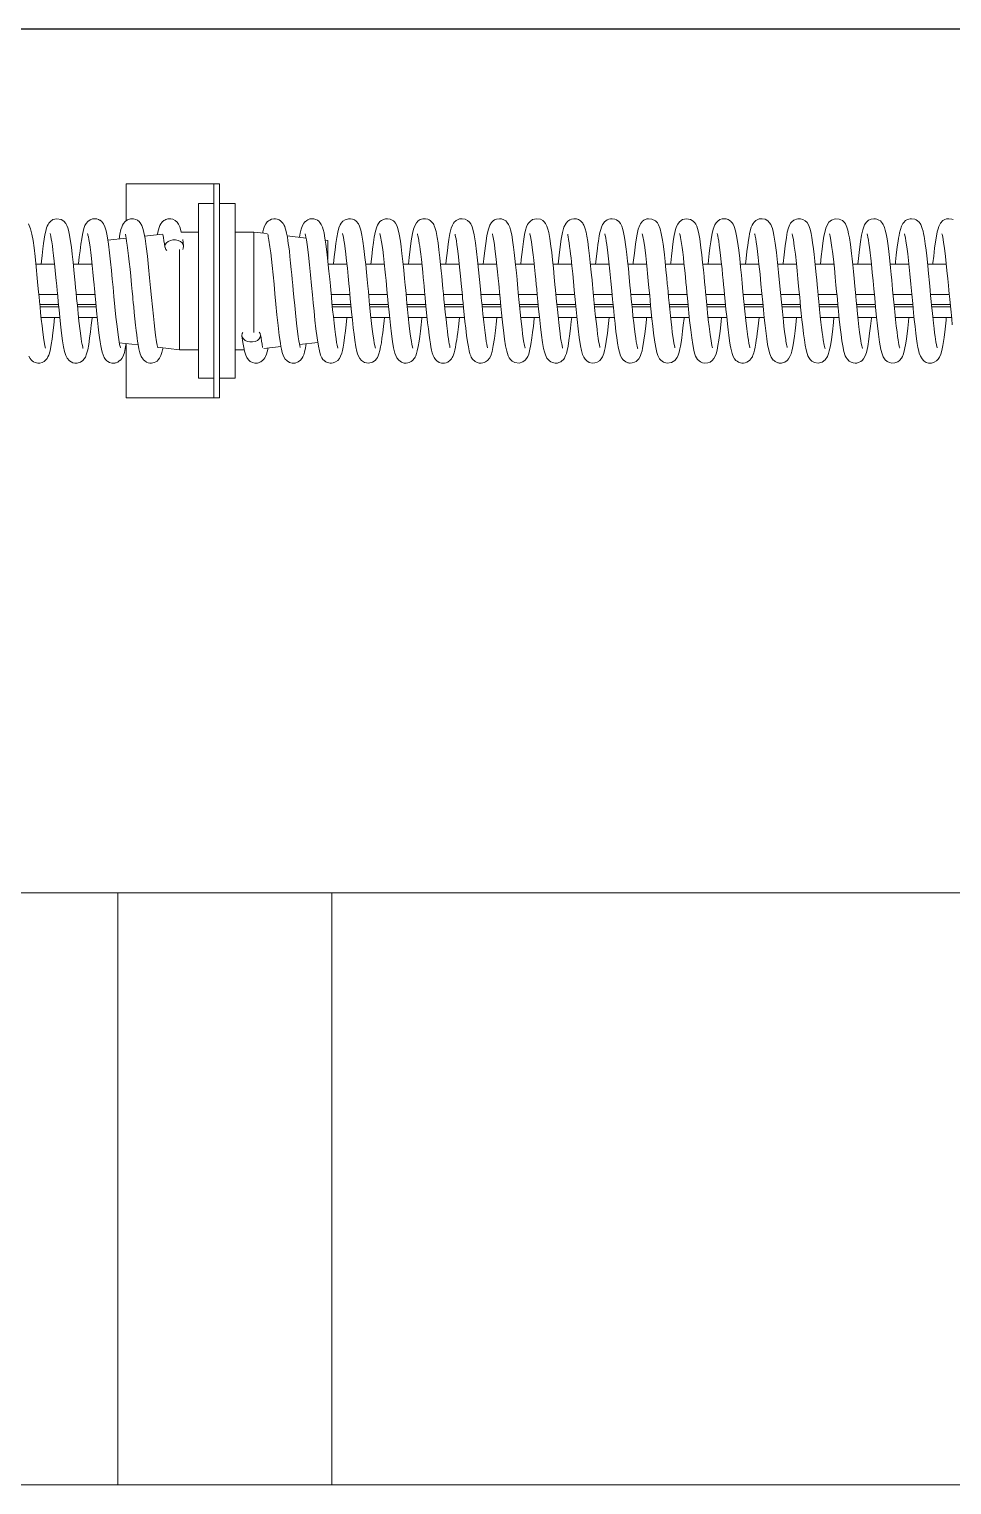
# Model space of a CAD drawing. Extents: x 20 to 307, y 49 to 248.
# Drawn here: x 141.11 to 158.36, y 193.01 to 220.21 of the extents above; entities that cross this region are included whole.
import ezdxf

# ---------------------------------------------------------------- set-up
doc = ezdxf.new("R2010")
doc.units = 0
doc.header["$LTSCALE"] = 0.5
doc.header["$MEASUREMENT"] = 0
doc.layers.get('0').update_dxf_attribs({"linetype": 'CONTINUOUS'})
doc.layers.add('DIM', color=1, linetype='CONTINUOUS')
doc.layers.add('PEN1', color=4, linetype='CONTINUOUS')

msp = doc.modelspace()

# ---------------------------------------------------------------- linework, layer by layer
msp.add_line((250.038586, 220.210446), (107.76409, 220.210446))
at = {"layer": 'DIM', "linetype": 'Continuous', "lineweight": 15}
for p, q in [((48.05459, 204.069224), (142.77359, 204.069224)), ((146.77359, 204.069224), (142.77359, 204.069224)), ((142.77359, 204.069224), (142.77359, 193.006724)), ((146.77359, 193.006724), (146.77359, 204.069224)), ((146.77359, 204.069224), (241.83109, 204.069224)), ((48.27359, 193.006724), (241.27359, 193.006724))]:
    msp.add_line(p, q, dxfattribs=at)
at = {"layer": 'PEN1', "linetype": 'Continuous', "lineweight": 15}
for p, q in [((144.46659, 217.318224), (142.92459, 217.318224)), ((142.92459, 217.318224), (142.92459, 216.625116)), ((144.56659, 217.318224), (144.46659, 217.318224)), ((144.56659, 213.318224), (144.56659, 217.318224)), ((144.56659, 217.318224), (144.67459, 217.318224)), ((144.67459, 213.318224), (144.67459, 217.318224)), ((144.56659, 216.951467), (144.27659, 216.951467)), ((144.27659, 216.951467), (144.27659, 213.684981)), ((144.96459, 216.951467), (144.67459, 216.951467)), ((144.96459, 213.684981), (144.96459, 216.951467)), ((142.926286, 216.302893), (142.585296, 216.264042)), ((143.605458, 216.380275), (143.27322, 216.342421)), ((144.27659, 216.416863), (143.958028, 216.416863)), ((144.000976, 216.15943), (143.983977, 216.278141)), ((145.31459, 216.416863), (144.96459, 216.416863)), ((145.56169, 216.38871), (145.31459, 216.416863)), ((145.31459, 214.541369), (145.31459, 216.416863)), ((146.288749, 216.305872), (145.935414, 216.346129)), ((143.92659, 216.095079), (143.92659, 214.219585)), ((146.69459, 216.259632), (146.649028, 216.264823)), ((146.69459, 215.903593), (146.69459, 216.259632)), ((141.590137, 215.815724), (141.240373, 215.815724)), ((142.290141, 215.815724), (141.940473, 215.815724)), ((147.053086, 215.815724), (146.703418, 215.815724)), ((147.753139, 215.815724), (147.403539, 215.815724)), ((148.453135, 215.815724), (148.103428, 215.815724)), ((149.153101, 215.815724), (148.803531, 215.815724)), ((149.853137, 215.815724), (149.503386, 215.815724)), ((150.553102, 215.815724), (150.20352, 215.815724)), ((151.253119, 215.815724), (150.903418, 215.815724)), ((151.953055, 215.815724), (151.603487, 215.815724)), ((152.653094, 215.815724), (152.303451, 215.815724)), ((153.35315, 215.815724), (153.003423, 215.815724)), ((154.053117, 215.815724), (153.703478, 215.815724)), ((154.753187, 215.815724), (154.403429, 215.815724)), ((155.453169, 215.815724), (155.103439, 215.815724)), ((156.153131, 215.815724), (155.803457, 215.815724)), ((156.853188, 215.815724), (156.50353, 215.815724)), ((157.553157, 215.815724), (157.203458, 215.815724)), ((158.253159, 215.815724), (157.903484, 215.815724)), ((141.64556, 215.249876), (141.29557, 215.249876)), ((142.34556, 215.249876), (141.995572, 215.249876)), ((147.108597, 215.249876), (146.758599, 215.249876)), ((147.808586, 215.249876), (147.458597, 215.249876)), ((148.508586, 215.249876), (148.158603, 215.249876)), ((149.208595, 215.249876), (148.858603, 215.249876)), ((149.90859, 215.249876), (149.55859, 215.249876)), ((150.608596, 215.249876), (150.258605, 215.249876)), ((151.308588, 215.249876), (150.958602, 215.249876)), ((152.00859, 215.249876), (151.658605, 215.249876)), ((152.708591, 215.249876), (152.3586, 215.249876)), ((153.40859, 215.249876), (153.058597, 215.249876)), ((154.108595, 215.249876), (153.758597, 215.249876)), ((154.808604, 215.249876), (154.458618, 215.249876)), ((155.508589, 215.249876), (155.15862, 215.249876)), ((156.208591, 215.249876), (155.858599, 215.249876)), ((156.908576, 215.249876), (156.558597, 215.249876)), ((157.608603, 215.249876), (157.258604, 215.249876)), ((158.308597, 215.249876), (157.958597, 215.249876)), ((141.663285, 215.06523), (141.313348, 215.06523)), ((141.317861, 215.01882), (141.667781, 215.01882)), ((142.36329, 215.06523), (142.013349, 215.06523)), ((142.017906, 215.01882), (142.367799, 215.01882)), ((147.126216, 215.06523), (146.776322, 215.06523)), ((146.780899, 215.01882), (147.130776, 215.01882)), ((147.826243, 215.06523), (147.476325, 215.06523)), ((147.480866, 215.01882), (147.830846, 215.01882)), ((148.526244, 215.06523), (148.1763, 215.06523)), ((148.180884, 215.01882), (148.530769, 215.01882)), ((149.226228, 215.06523), (148.876298, 215.06523)), ((148.880887, 215.01882), (149.230758, 215.01882)), ((149.926243, 215.06523), (149.576316, 215.06523)), ((149.580885, 215.01882), (149.930756, 215.01882)), ((150.626258, 215.06523), (150.276301, 215.06523)), ((150.280883, 215.01882), (150.630786, 215.01882)), ((151.326297, 215.06523), (150.97629, 215.06523)), ((150.980881, 215.01882), (151.330809, 215.01882)), ((152.026258, 215.06523), (151.676347, 215.06523)), ((151.680867, 215.01882), (152.030749, 215.01882)), ((152.726224, 215.06523), (152.376284, 215.06523)), ((152.38088, 215.01882), (152.730762, 215.01882)), ((153.426225, 215.06523), (153.076313, 215.06523)), ((153.080885, 215.01882), (153.430776, 215.01882)), ((154.126265, 215.06523), (153.776294, 215.06523)), ((153.780899, 215.01882), (154.130793, 215.01882)), ((154.826253, 215.06523), (154.47637, 215.06523)), ((154.480948, 215.01882), (154.830792, 215.01882)), ((155.526232, 215.06523), (155.176351, 215.06523)), ((155.180941, 215.01882), (155.530741, 215.01882)), ((156.226208, 215.06523), (155.876342, 215.06523)), ((155.880906, 215.01882), (156.230776, 215.01882)), ((156.926281, 215.06523), (156.576313, 215.06523)), ((156.580866, 215.01882), (156.930759, 215.01882)), ((157.626231, 215.06523), (157.276295, 215.06523)), ((157.280889, 215.01882), (157.630814, 215.01882)), ((158.326237, 215.06523), (157.976295, 215.06523)), ((157.980871, 215.01882), (158.330754, 215.01882)), ((141.338041, 214.820724), (141.687641, 214.820724)), ((142.038093, 214.820724), (142.387761, 214.820724)), ((146.801039, 214.820724), (147.150706, 214.820724)), ((147.501043, 214.820724), (147.850806, 214.820724)), ((148.201053, 214.820724), (148.550716, 214.820724)), ((148.901037, 214.820724), (149.250724, 214.820724)), ((149.601124, 214.820724), (149.950677, 214.820724)), ((150.300997, 214.820724), (150.650702, 214.820724)), ((151.001056, 214.820724), (151.350709, 214.820724)), ((151.701006, 214.820724), (152.050747, 214.820724)), ((152.401052, 214.820724), (152.750672, 214.820724)), ((153.101049, 214.820724), (153.450714, 214.820724)), ((153.801055, 214.820724), (154.150689, 214.820724)), ((154.501102, 214.820724), (154.850639, 214.820724)), ((155.201161, 214.820724), (155.550695, 214.820724)), ((155.901041, 214.820724), (156.250684, 214.820724)), ((156.601052, 214.820724), (156.950673, 214.820724)), ((157.301043, 214.820724), (157.650687, 214.820724)), ((158.001026, 214.820724), (158.350668, 214.820724)), ((142.799219, 214.348032), (143.152499, 214.307781)), ((142.92459, 214.333748), (142.92459, 213.318224)), ((143.515962, 214.26637), (143.92659, 214.219585)), ((143.92659, 214.219585), (144.27659, 214.219585)), ((144.96459, 214.219585), (145.133152, 214.219585)), ((144.96459, 214.19046), (144.96459, 213.684981)), ((145.497571, 214.240433), (145.820935, 214.277275)), ((146.168194, 214.31684), (146.508527, 214.355617)), ((144.27659, 213.684981), (144.56659, 213.684981)), ((144.67459, 213.684981), (144.96459, 213.684981)), ((144.67459, 213.318224), (142.92459, 213.318224))]:
    msp.add_line(p, q, dxfattribs=at)
at = {"layer": 'PEN1', "linetype": 'Continuous', "lineweight": 15, "flags": 128}
for points in [[(141.421385, 214.247701), (141.420895, 214.250255), (141.416133, 214.267255), (141.408331, 214.30034), (141.389976, 214.402131), (141.369469, 214.546758), (141.355299, 214.663595), (141.341233, 214.790214), (141.328518, 214.911723), (141.317474, 215.022705), (141.307952, 215.120848), (141.299823, 215.205325), (141.290775, 215.3001), (141.279751, 215.416617), (141.266648, 215.553964), (141.245159, 215.770634), (141.224982, 215.960734), (141.205781, 216.122123), (141.18672, 216.26078), (141.165979, 216.381492), (141.142516, 216.480633), (141.105555, 216.568982)], [(142.121231, 214.248125), (142.12088, 214.250435), (142.11499, 214.271974), (142.105526, 214.314256), (142.095508, 214.368584), (142.085548, 214.431141), (142.06584, 214.57538), (142.045064, 214.754911), (142.030236, 214.89491), (142.01544, 215.043596), (142.002582, 215.176582), (141.991963, 215.287607), (141.983661, 215.375158), (141.974892, 215.468017), (141.964004, 215.581202), (141.95102, 215.712593), (141.936166, 215.857846), (141.919651, 216.007451), (141.904064, 216.135566), (141.889749, 216.240504), (141.870058, 216.360401), (141.850557, 216.451509), (141.837798, 216.495954), (141.821371, 216.538954), (141.799084, 216.579472), (141.764974, 216.619151), (141.711123, 216.653604), (141.634522, 216.668166), (141.560322, 216.650578), (141.512035, 216.61813), (141.484276, 216.587073), (141.467262, 216.560281), (141.45318, 216.530884), (141.440326, 216.495702), (141.423576, 216.434665), (141.408572, 216.363187), (141.395425, 216.286158), (141.383142, 216.203108), (141.369868, 216.102512), (141.35554, 215.981212), (141.343945, 215.875502), (141.337704, 215.815724)], [(142.819023, 214.253117), (142.819237, 214.25525), (142.813724, 214.276819), (142.805103, 214.31605), (142.795817, 214.366524), (142.776362, 214.49501), (142.756754, 214.650982), (142.737214, 214.827898), (142.717706, 215.020326), (142.698845, 215.215539), (142.682323, 215.389332), (142.66801, 215.539876), (142.652572, 215.697095), (142.635731, 215.861984), (142.617078, 216.029495), (142.596351, 216.193835), (142.57201, 216.34842), (142.552807, 216.440194), (142.529826, 216.51752), (142.505309, 216.569894), (142.485783, 216.597085), (142.46419, 216.618556), (142.452037, 216.628401), (142.445512, 216.633196), (142.438645, 216.637899), (142.431407, 216.642484), (142.40817, 216.654434), (142.377735, 216.664078), (142.351033, 216.667838), (142.328899, 216.66794), (142.295997, 216.663108), (142.252186, 216.64652), (142.209225, 216.615524), (142.178222, 216.578246), (142.156264, 216.537625), (142.136623, 216.483663), (142.122312, 216.429332), (142.109799, 216.369598), (142.09636, 216.291941), (142.081567, 216.191676), (142.065298, 216.06523), (142.052318, 215.95234), (142.038357, 215.822698), (142.037646, 215.815724)], [(143.516591, 214.257674), (143.516723, 214.257582), (143.51644, 214.264184), (143.513159, 214.279198), (143.50724, 214.30623), (143.501474, 214.335285), (143.495729, 214.367384), (143.476568, 214.493517), (143.462371, 214.603558), (143.448477, 214.723968), (143.435384, 214.845274), (143.417778, 215.019589), (143.401025, 215.192797), (143.383654, 215.375234), (143.365602, 215.564754), (143.345813, 215.764201), (143.324551, 215.964573), (143.302234, 216.149819), (143.281182, 216.296139), (143.270985, 216.355411), (143.260718, 216.407591), (143.245823, 216.468988), (143.220884, 216.53923), (143.190821, 216.590912), (143.162658, 216.621285), (143.150832, 216.630831), (143.139421, 216.638722), (143.108489, 216.6547), (143.064395, 216.666483), (143.008252, 216.665585), (142.951672, 216.64549), (142.90816, 216.612756), (142.879792, 216.579448), (142.860992, 216.547707), (142.845658, 216.511185), (142.831016, 216.463824), (142.811826, 216.379733), (142.795849, 216.288032)], [(143.958028, 216.416863), (143.951912, 216.444882), (143.929926, 216.517299), (143.907537, 216.565314), (143.880498, 216.603169), (143.844324, 216.635337), (143.800479, 216.6577), (143.760394, 216.666992), (143.726853, 216.667808), (143.707983, 216.665508), (143.687797, 216.660641), (143.667157, 216.652717), (143.647602, 216.641966), (143.639241, 216.636433), (143.631777, 216.631063), (143.625091, 216.625938), (143.619068, 216.621101), (143.608616, 216.612284), (143.591455, 216.595756), (143.573352, 216.570724), (143.558408, 216.541567), (143.543153, 216.501532), (143.519316, 216.413253), (143.510864, 216.369497)], [(146.178302, 214.259839), (146.178724, 214.259668), (146.178548, 214.265551), (146.172834, 214.293652), (146.165233, 214.331639), (146.155448, 214.386909), (146.143795, 214.463024), (146.130178, 214.565287), (146.118452, 214.662084), (146.105592, 214.777071), (146.091739, 214.910261), (146.078225, 215.045402), (146.063017, 215.203123), (146.050984, 215.330253), (146.041959, 215.424972), (146.037147, 215.475244), (146.031332, 215.53578), (146.023442, 215.61754), (146.013414, 215.71937), (146.001081, 215.839286), (145.988115, 215.959087), (145.976661, 216.058786), (145.966462, 216.140568), (145.957635, 216.205976), (145.949995, 216.25859), (145.939948, 216.321889), (145.925685, 216.398147), (145.913411, 216.451568), (145.901361, 216.493913), (145.890621, 216.52397), (145.88304, 216.541197), (145.879306, 216.548527), (145.877437, 216.551907), (145.87556, 216.555103), (145.866992, 216.567986), (145.8613, 216.575904), (145.8545, 216.584808), (145.83713, 216.605008), (145.813927, 216.626855), (145.784057, 216.647415), (145.751448, 216.661126), (145.719518, 216.667369), (145.689887, 216.667821), (145.642569, 216.658372), (145.609367, 216.64334), (145.586858, 216.628175), (145.563709, 216.606844), (145.538799, 216.573949), (145.514324, 216.525155), (145.495686, 216.470021), (145.483119, 216.419787), (145.478653, 216.398171)], [(146.885032, 214.246157), (146.884985, 214.246658), (146.882292, 214.25517), (146.87716, 214.274332), (146.869791, 214.307561), (146.860371, 214.357388), (146.84969, 214.422744), (146.838168, 214.503638), (146.825797, 214.600537), (146.812569, 214.713553), (146.798856, 214.841007), (146.785992, 214.967168), (146.773047, 215.098442), (146.763069, 215.202579), (146.755992, 215.277458), (146.750601, 215.33429), (146.742909, 215.415026), (146.731275, 215.536373), (146.716549, 215.687948), (146.698347, 215.865069), (146.68441, 215.992085), (146.671557, 216.100517), (146.659597, 216.191838), (146.648707, 216.267042), (146.635863, 216.34542), (146.62449, 216.404064), (146.610397, 216.46313), (146.594839, 216.512562), (146.572653, 216.561866), (146.548483, 216.597718), (146.524913, 216.621914), (146.503509, 216.637994), (146.474486, 216.653432), (146.431887, 216.665793), (146.405025, 216.668198), (146.390632, 216.66785), (146.37617, 216.666298), (146.361844, 216.663468), (146.347866, 216.659301), (146.321942, 216.64692), (146.302655, 216.633303), (146.295479, 216.62742), (146.292384, 216.624807), (146.289578, 216.622433), (146.287034, 216.620306), (146.28473, 216.618431), (146.280761, 216.615436), (146.275727, 216.612559), (146.272086, 216.611543), (146.26396, 216.606225), (146.24534, 216.58402), (146.221335, 216.538788), (146.197637, 216.471563), (146.179206, 216.397141), (146.164793, 216.319995)], [(147.584314, 214.247911), (147.583917, 214.25003), (147.57928, 214.266378), (147.57173, 214.298578), (147.562744, 214.344322), (147.552751, 214.403181), (147.542109, 214.474807), (147.530999, 214.558769), (147.519249, 214.655268), (147.507143, 214.76272), (147.49585, 214.870103), (147.482274, 215.004437), (147.470592, 215.123818), (147.460983, 215.224661), (147.452967, 215.309372), (147.443489, 215.408953), (147.431914, 215.529734), (147.418416, 215.669063), (147.404039, 215.811052), (147.390157, 215.940648), (147.370438, 216.109482), (147.351449, 216.24883), (147.332905, 216.361513), (147.313595, 216.450956), (147.303156, 216.488384), (147.289, 216.528172), (147.266158, 216.572964), (147.224878, 216.621761), (147.194027, 216.643728), (147.158651, 216.659329), (147.120122, 216.667336), (147.08151, 216.667075), (147.018996, 216.648508), (146.97604, 216.619048), (146.94702, 216.586613), (146.926597, 216.55317), (146.903196, 216.495259), (146.882664, 216.41708), (146.863802, 216.318694), (146.845975, 216.202197), (146.83082, 216.08537), (146.815736, 215.956621), (146.801661, 215.825724), (146.800653, 215.815724)], [(148.282904, 214.251159), (148.283428, 214.251483), (148.273874, 214.289465), (148.266439, 214.325184), (148.257669, 214.3735), (148.247739, 214.435898), (148.236871, 214.513462), (148.224908, 214.607831), (148.211854, 214.719925), (148.198134, 214.847969), (148.185506, 214.972016), (148.174695, 215.08149), (148.165866, 215.173116), (148.157174, 215.264968), (148.150729, 215.332941), (148.141731, 215.427354), (148.129666, 215.553085), (148.114672, 215.706813), (148.097854, 215.869704), (148.081839, 216.014659), (148.06638, 216.141162), (148.051402, 216.249087), (148.029796, 216.377826), (148.004228, 216.484158), (147.984566, 216.537739), (147.959848, 216.582533), (147.939819, 216.607562), (147.920371, 216.62572), (147.898198, 216.641316), (147.863717, 216.657619), (147.811369, 216.667988), (147.776486, 216.666442), (147.735461, 216.655791), (147.696828, 216.635455), (147.670587, 216.613949), (147.641996, 216.579463), (147.624656, 216.549308), (147.610597, 216.516577), (147.58672, 216.435152), (147.564031, 216.320122), (147.548552, 216.220483), (147.532793, 216.101298), (147.516206, 215.960803), (147.50068, 215.815724)], [(148.978917, 214.259022), (148.979719, 214.259495), (148.978699, 214.266755), (148.972824, 214.294076), (148.965709, 214.329169), (148.958488, 214.368876), (148.950054, 214.420743), (148.940496, 214.486595), (148.929805, 214.568249), (148.917784, 214.667832), (148.904639, 214.785961), (148.890656, 214.920915), (148.877661, 215.051144), (148.866514, 215.166325), (148.857284, 215.263807), (148.84766, 215.365206), (148.841174, 215.433178), (148.833736, 215.510785), (148.82592, 215.59191), (148.81621, 215.691374), (148.804378, 215.8078), (148.79072, 215.935533), (148.77307, 216.088313), (148.756327, 216.215122), (148.740703, 216.317044), (148.718359, 216.431014), (148.698108, 216.503784), (148.685917, 216.535755), (148.674424, 216.559401), (148.663357, 216.577835), (148.621666, 216.624656), (148.608485, 216.634653), (148.592645, 216.644538), (148.565149, 216.657106), (148.521179, 216.667229), (148.468549, 216.665151), (148.42417, 216.65098), (148.384554, 216.626202), (148.35055, 216.591114), (148.318913, 216.536833), (148.296614, 216.473425), (148.277418, 216.392326), (148.253025, 216.251215), (148.232731, 216.100857), (148.214506, 215.945597), (148.200765, 215.815724)], [(149.678887, 214.256184), (149.678073, 214.26012), (149.673724, 214.281814), (149.666301, 214.321318), (149.657055, 214.375183), (149.647135, 214.439389), (149.634143, 214.534287), (149.621771, 214.633927), (149.610167, 214.735122), (149.593902, 214.889081), (149.578595, 215.041649), (149.564317, 215.189403), (149.548995, 215.351179), (149.531814, 215.530774), (149.513955, 215.713974), (149.495485, 215.891781), (149.476793, 216.057679), (149.456184, 216.216213), (149.432441, 216.363679), (149.413719, 216.450166), (149.393183, 216.517565), (149.368194, 216.569838), (149.34119, 216.605687), (149.304949, 216.636768), (149.25951, 216.659004), (149.206836, 216.668162), (149.155565, 216.662268), (149.117565, 216.64779), (149.091578, 216.631742), (149.08599, 216.627488), (149.07977, 216.622367), (149.065811, 216.609103), (149.045134, 216.583508), (149.023621, 216.545859), (149.002903, 216.493241), (148.987811, 216.439724), (148.977544, 216.393501), (148.970403, 216.356559), (148.957733, 216.281974), (148.944136, 216.18896), (148.929591, 216.075338), (148.907774, 215.883864), (148.90078, 215.815724)], [(150.379779, 214.257), (150.380775, 214.257435), (150.377569, 214.272185), (150.371582, 214.2995), (150.355246, 214.388045), (150.336118, 214.519192), (150.325575, 214.602377), (150.314337, 214.697888), (150.302606, 214.805123), (150.290379, 214.923661), (150.277954, 215.048173), (150.267184, 215.15931), (150.255666, 215.280902), (150.247123, 215.370851), (150.240699, 215.438152), (150.231808, 215.530833), (150.219967, 215.653279), (150.204897, 215.802801), (150.191756, 215.926091), (150.179038, 216.038717), (150.166723, 216.138486), (150.154845, 216.225471), (150.132564, 216.363145), (150.110981, 216.460946), (150.095162, 216.512249), (150.074903, 216.558324), (150.042213, 216.605033), (150.019324, 216.626552), (149.985312, 216.648416), (149.943281, 216.663555), (149.905406, 216.668193), (149.849088, 216.660455), (149.81137, 216.644474), (149.787821, 216.62892), (149.755413, 216.597305), (149.723218, 216.54565), (149.691592, 216.454928), (149.668735, 216.347256), (149.646577, 216.206582), (149.62352, 216.024536), (149.611381, 215.917235), (149.600675, 215.815724)], [(151.083533, 214.249733), (151.083915, 214.250077), (151.080201, 214.263359), (151.066034, 214.327145), (151.056917, 214.377856), (151.046759, 214.442453), (151.035797, 214.521589), (151.023849, 214.616565), (151.010982, 214.72775), (150.997741, 214.851764), (150.985803, 214.969059), (150.975594, 215.072271), (150.964907, 215.183192), (150.957552, 215.260979), (150.950553, 215.334793), (150.940428, 215.44098), (150.927261, 215.578027), (150.911252, 215.74082), (150.894819, 215.897952), (150.879458, 216.03517), (150.864797, 216.153262), (150.844287, 216.295349), (150.823849, 216.406764), (150.80785, 216.471768), (150.787797, 216.530379), (150.761652, 216.580023), (150.738349, 216.609128), (150.710774, 216.633041), (150.668437, 216.655877), (150.595087, 216.668092), (150.521543, 216.649759), (150.474068, 216.617247), (150.446801, 216.586356), (150.429825, 216.559346), (150.410394, 216.516086), (150.391673, 216.455363), (150.37387, 216.374783), (150.35125, 216.239322), (150.331377, 216.089915), (150.310285, 215.907166), (150.300856, 215.815724)], [(151.779684, 214.257782), (151.780214, 214.260612), (151.777545, 214.273105), (151.771245, 214.301691), (151.764457, 214.335726), (151.75668, 214.379493), (151.747666, 214.436478), (151.737562, 214.508305), (151.726219, 214.597104), (151.71358, 214.704554), (151.699914, 214.830805), (151.682018, 215.007007), (151.667217, 215.15896), (151.655782, 215.279674), (151.647448, 215.36743), (151.641366, 215.43117), (151.632532, 215.523309), (151.623697, 215.614911), (151.612911, 215.724383), (151.599989, 215.849626), (151.586226, 215.975983), (151.56886, 216.121883), (151.552255, 216.243186), (151.536564, 216.340978), (151.521149, 216.418709), (151.506692, 216.476081), (151.493536, 216.516689), (151.481384, 216.54572), (151.470029, 216.567152), (151.458717, 216.584593), (151.414794, 216.630088), (151.400909, 216.639649), (151.379746, 216.651102), (151.343882, 216.663417), (151.293145, 216.668008), (151.250903, 216.660989), (151.216427, 216.647203), (151.180075, 216.622547), (151.147572, 216.587141), (151.107889, 216.508876), (151.081404, 216.411464), (151.058699, 216.287933), (151.038202, 216.144063), (151.018755, 215.983333), (151.000686, 215.815724)], [(152.485688, 214.244773), (152.484742, 214.247648), (152.481401, 214.258533), (152.475899, 214.279924), (152.468416, 214.3147), (152.459245, 214.364085), (152.448807, 214.428706), (152.437446, 214.509121), (152.425086, 214.606382), (152.411744, 214.72092), (152.398182, 214.847515), (152.386219, 214.96491), (152.376142, 215.066667), (152.365871, 215.17307), (152.359208, 215.243462), (152.35222, 215.317248), (152.341919, 215.425394), (152.328381, 215.56641), (152.311722, 215.736156), (152.297383, 215.874103), (152.283976, 215.995926), (152.271646, 216.099816), (152.260233, 216.187228), (152.24671, 216.280033), (152.2351, 216.34969), (152.223002, 216.410928), (152.209558, 216.465761), (152.189493, 216.525829), (152.164004, 216.576161), (152.138293, 216.609182), (152.126164, 216.620822), (152.115015, 216.629922), (152.09188, 216.644963), (152.057387, 216.659731), (152.008587, 216.668108), (151.978809, 216.666714), (151.947639, 216.659647), (151.916472, 216.645756), (151.888941, 216.626706), (151.867202, 216.606552), (151.850526, 216.587448), (151.838149, 216.570769), (151.829095, 216.556632), (151.824983, 216.549127), (151.820957, 216.541021), (151.808386, 216.510487), (151.795046, 216.468039), (151.781367, 216.411608), (151.768837, 216.347927), (151.759851, 216.295248), (151.752502, 216.247804), (151.744088, 216.188602), (151.733944, 216.110571), (151.723028, 216.02034), (151.71058, 215.909878), (151.70072, 215.815724)], [(153.179671, 214.257614), (153.180373, 214.25704), (153.178219, 214.269598), (153.171803, 214.298655), (153.163236, 214.342144), (153.153603, 214.398106), (153.143392, 214.465781), (153.13274, 214.545148), (153.121418, 214.636885), (153.109575, 214.740483), (153.09743, 214.854782), (153.084852, 214.978557), (153.07344, 215.094391), (153.063857, 215.194257), (153.053838, 215.30019), (153.046807, 215.374159), (153.039393, 215.451794), (153.028775, 215.562328), (153.015049, 215.703038), (152.99786, 215.869642), (152.984517, 215.99114), (152.971903, 216.097721), (152.959805, 216.190262), (152.948382, 216.269045), (152.927305, 216.390261), (152.906616, 216.476725), (152.877855, 216.552589), (152.854993, 216.589588), (152.816771, 216.62857), (152.753365, 216.660942), (152.684963, 216.667429), (152.656064, 216.662396), (152.631534, 216.654202), (152.611347, 216.64428), (152.602417, 216.638825), (152.593652, 216.632848), (152.57667, 216.619309), (152.555873, 216.598007), (152.538652, 216.57436), (152.524403, 216.54863), (152.497184, 216.474559), (152.468793, 216.346719), (152.444843, 216.193963), (152.423675, 216.025866), (152.404255, 215.85064), (152.400705, 215.815724)], [(153.882797, 214.251906), (153.883027, 214.253325), (153.878074, 214.271607), (153.871574, 214.299929), (153.856013, 214.383445), (153.838367, 214.502316), (153.819181, 214.655866), (153.805604, 214.776977), (153.791617, 214.911469), (153.777117, 215.056697), (153.764349, 215.189067), (153.753791, 215.300686), (153.745236, 215.390647), (153.736705, 215.479851), (153.726365, 215.587307), (153.714238, 215.711153), (153.700031, 215.849232), (153.684205, 215.993915), (153.668393, 216.125558), (153.644944, 216.290966), (153.621293, 216.418215), (153.604882, 216.482463), (153.588572, 216.529431), (153.570702, 216.565962), (153.554047, 216.59089), (153.525828, 216.621101), (153.475941, 216.652801), (153.400222, 216.668215), (153.323381, 216.650622), (153.267162, 216.610391), (153.233198, 216.56516), (153.212658, 216.522008), (153.194052, 216.464567), (153.180568, 216.408098), (153.169811, 216.353318), (153.157987, 216.283572), (153.144488, 216.19152), (153.129344, 216.073302), (153.116655, 215.964796), (153.103482, 215.843245), (153.100671, 215.815724)], [(154.582579, 214.252182), (154.581589, 214.257761), (154.573694, 214.289584), (154.563964, 214.33781), (154.553814, 214.396698), (154.543767, 214.463193), (154.524771, 214.608986), (154.506547, 214.768235), (154.488619, 214.941058), (154.470627, 215.123454), (154.453778, 215.300824), (154.438466, 215.461478), (154.424218, 215.60952), (154.408854, 215.764384), (154.392026, 215.923631), (154.373895, 216.081619), (154.352358, 216.242168), (154.335485, 216.345637), (154.315067, 216.442048), (154.289804, 216.524521), (154.270259, 216.566567), (154.251628, 216.593561), (154.234201, 216.610854), (154.224067, 216.619491), (154.21825, 216.624225), (154.211806, 216.629253), (154.204625, 216.634546), (154.196589, 216.640034), (154.177576, 216.651009), (154.156956, 216.659496), (154.136624, 216.664864), (154.117472, 216.667567), (154.100185, 216.668214), (154.065315, 216.664525), (154.023401, 216.650646), (153.98232, 216.624507), (153.950541, 216.59123), (153.926002, 216.551605), (153.895582, 216.47001), (153.877092, 216.391234), (153.864901, 216.325508), (153.851018, 216.237675), (153.83562, 216.123819), (153.822811, 216.018464), (153.808952, 215.894823), (153.800737, 215.815724)], [(155.278322, 214.260064), (155.279245, 214.26192), (155.27678, 214.275377), (155.272608, 214.295033), (155.268097, 214.317006), (155.262707, 214.345167), (155.257232, 214.376258), (155.251303, 214.412725), (155.241664, 214.478187), (155.231161, 214.557556), (155.219777, 214.650782), (155.208854, 214.747048), (155.189276, 214.934547), (155.172063, 215.108585), (155.155204, 215.285779), (155.137599, 215.470528), (155.119324, 215.65983), (155.099853, 215.850911), (155.079415, 216.035544), (155.057278, 216.208473), (155.0454, 216.288199), (155.032789, 216.361842), (155.018954, 216.42854), (155.004117, 216.485035), (154.989465, 216.527034), (154.973109, 216.561042), (154.951339, 216.592687), (154.917247, 216.626735), (154.866926, 216.656154), (154.809186, 216.668084), (154.757004, 216.662636), (154.718561, 216.648296), (154.692255, 216.632236), (154.680799, 216.623243), (154.661832, 216.604838), (154.641034, 216.577578), (154.624461, 216.548085), (154.608534, 216.510253), (154.588362, 216.442325), (154.576082, 216.386257), (154.566045, 216.332187), (154.555741, 216.269187), (154.541681, 216.170685), (154.527082, 216.054583), (154.512089, 215.923708), (154.500853, 215.815724)], [(155.98577, 214.244589), (155.986315, 214.243474), (155.983086, 214.253037), (155.970086, 214.306997), (155.9528, 214.403102), (155.943113, 214.467752), (155.932865, 214.544182), (155.921838, 214.633358), (155.910168, 214.73511), (155.898074, 214.848561), (155.885603, 214.971055), (155.871169, 215.117843), (155.859983, 215.235257), (155.851846, 215.321184), (155.847163, 215.370425), (155.84091, 215.435945), (155.832756, 215.520976), (155.822792, 215.624254), (155.810895, 215.744328), (155.797048, 215.877228), (155.783506, 216.000058), (155.770797, 216.106572), (155.754944, 216.224838), (155.740628, 216.317713), (155.727491, 216.389429), (155.707656, 216.473089), (155.677014, 216.554122), (155.651558, 216.594025), (155.615993, 216.629177), (155.570428, 216.655098), (155.530106, 216.666076), (155.503304, 216.66822), (155.479918, 216.66688), (155.451366, 216.660982), (155.420312, 216.648453), (155.405202, 216.639634), (155.3982, 216.63497), (155.39155, 216.630208), (155.379184, 216.620429), (155.360747, 216.603032), (155.344042, 216.582469), (155.328267, 216.556267), (155.304049, 216.496401), (155.282201, 216.413481), (155.263835, 216.318302), (155.240415, 216.160988), (155.220153, 215.995551), (155.201905, 215.828077), (155.200655, 215.815724)], [(156.683588, 214.249465), (156.684718, 214.247914), (156.679941, 214.264583), (156.673367, 214.291949), (156.664898, 214.333427), (156.655474, 214.386767), (156.643336, 214.466273), (156.632577, 214.546457), (156.620148, 214.647624), (156.606357, 214.769981), (156.593783, 214.890246), (156.579772, 215.02971), (156.569208, 215.138199), (156.562169, 215.212096), (156.554713, 215.290959), (156.543914, 215.404503), (156.529841, 215.551267), (156.517345, 215.679926), (156.504565, 215.806004), (156.492468, 215.919588), (156.481225, 216.019999), (156.460575, 216.184747), (156.441954, 216.309848), (156.428301, 216.385443), (156.412621, 216.454783), (156.395759, 216.510751), (156.382539, 216.543251), (156.36765, 216.571067), (156.347536, 216.598973), (156.312798, 216.631559), (156.253483, 216.660908), (156.173484, 216.665996), (156.105619, 216.641098), (156.060513, 216.603314), (156.024942, 216.549788), (156.002392, 216.492888), (155.986218, 216.433461), (155.967349, 216.339587), (155.947192, 216.211005), (155.932554, 216.099398), (155.916557, 215.963912), (155.900646, 215.815724)], [(157.380907, 214.255288), (157.381918, 214.254796), (157.379434, 214.265953), (157.374513, 214.286731), (157.368611, 214.314422), (157.361523, 214.35162), (157.352935, 214.402342), (157.342972, 214.468788), (157.331726, 214.553074), (157.318932, 214.657964), (157.304797, 214.784483), (157.290193, 214.925492), (157.277373, 215.054092), (157.266818, 215.163139), (157.256333, 215.273854), (157.249479, 215.346094), (157.241257, 215.432312), (157.232878, 215.519708), (157.222702, 215.625192), (157.2106, 215.747252), (157.196785, 215.8797), (157.183319, 216.001714), (157.170264, 216.110777), (157.157433, 216.207168), (157.14495, 216.290693), (157.128511, 216.383569), (157.112562, 216.454272), (157.098172, 216.503415), (157.085184, 216.537375), (157.073303, 216.561428), (157.062165, 216.579616), (157.021274, 216.624981), (156.994967, 216.643221), (156.957483, 216.659701), (156.932111, 216.665756), (156.895778, 216.668117), (156.850705, 216.660931), (156.800462, 216.63781), (156.754632, 216.596152), (156.725807, 216.551212), (156.69354, 216.462428), (156.670907, 216.359048), (156.650528, 216.234364), (156.631673, 216.092317), (156.612222, 215.924915), (156.600686, 215.815724)], [(158.082744, 214.252594), (158.082992, 214.252923), (158.080488, 214.262173), (158.075448, 214.282364), (158.069649, 214.309131), (158.05889, 214.366563), (158.050382, 214.418649), (158.042973, 214.46885), (158.034221, 214.533739), (158.023905, 214.616139), (158.012073, 214.717988), (157.999181, 214.837881), (157.987647, 214.950699), (157.97814, 215.046274), (157.9708, 215.121664), (157.965644, 215.175443), (157.960492, 215.229869), (157.950692, 215.333328), (157.937466, 215.471916), (157.921055, 215.642129), (157.906572, 215.786611), (157.892428, 215.919948), (157.87995, 216.030967), (157.868856, 216.121972), (157.859191, 216.194808), (157.851064, 216.251456), (157.84448, 216.294234), (157.836559, 216.341533), (157.828223, 216.385851), (157.817515, 216.43502), (157.804822, 216.48287), (157.790508, 216.524504), (157.775644, 216.556233), (157.762323, 216.577273), (157.743551, 216.600772), (157.717461, 216.625784), (157.692272, 216.643499), (157.662903, 216.657536), (157.603109, 216.66822), (157.575873, 216.666354), (157.552347, 216.661399), (157.516064, 216.647014), (157.49185, 216.631946), (157.480956, 216.623376), (157.468891, 216.612239), (157.442764, 216.579919), (157.416193, 216.529102), (157.39416, 216.463978), (157.379819, 216.404356), (157.36991, 216.353857), (157.361729, 216.306728), (157.352565, 216.248204), (157.34245, 216.176433), (157.331351, 216.089683), (157.31905, 215.985904), (157.305719, 215.864528), (157.300712, 215.815724)], [(158.381171, 216.650429), (158.35632, 216.660063), (158.297702, 216.668172), (158.256978, 216.662629), (158.225659, 216.651689), (158.190999, 216.631321), (158.146713, 216.586267), (158.135368, 216.569083), (158.124024, 216.548128), (158.11163, 216.519275), (158.09806, 216.478255), (158.0833, 216.419802), (158.067415, 216.339431), (158.051124, 216.238212), (158.0345, 216.114937), (158.016926, 215.967206), (158.00321, 215.840644), (158.00067, 215.815724)], [(141.506866, 216.388537), (141.507263, 216.386418), (141.5119, 216.37007), (141.519449, 216.33787), (141.528436, 216.292126), (141.538429, 216.233267), (141.549071, 216.161641), (141.560181, 216.077679), (141.57193, 215.98118), (141.584037, 215.873728), (141.59533, 215.766345), (141.608906, 215.632011), (141.620588, 215.51263), (141.630196, 215.411786), (141.638213, 215.327076), (141.647691, 215.227495), (141.659266, 215.106714), (141.672763, 214.967385), (141.68714, 214.825396), (141.701023, 214.6958), (141.720742, 214.526966), (141.739731, 214.387618), (141.758275, 214.274935), (141.777584, 214.185492), (141.788023, 214.148064), (141.80218, 214.108276), (141.825021, 214.063484), (141.866301, 214.014687), (141.897152, 213.99272), (141.932529, 213.977119), (141.971057, 213.969112), (142.00967, 213.969373), (142.072184, 213.98794), (142.11514, 214.0174), (142.14416, 214.049834), (142.164583, 214.083278), (142.187984, 214.141189), (142.208515, 214.219368), (142.227378, 214.317753), (142.245204, 214.43425), (142.260359, 214.551077), (142.275443, 214.679827), (142.289518, 214.810724), (142.290527, 214.820724)], [(142.206148, 216.390291), (142.206195, 216.38979), (142.208888, 216.381277), (142.21402, 216.362116), (142.221389, 216.328887), (142.230809, 216.27906), (142.241489, 216.213704), (142.253012, 216.13281), (142.265383, 216.03591), (142.278611, 215.922895), (142.292323, 215.795441), (142.305187, 215.66928), (142.318133, 215.538006), (142.328111, 215.433869), (142.335187, 215.35899), (142.340579, 215.302158), (142.348271, 215.221422), (142.359905, 215.100074), (142.37463, 214.9485), (142.392833, 214.771379), (142.406769, 214.644363), (142.419622, 214.535931), (142.431583, 214.444609), (142.442473, 214.369406), (142.455317, 214.291028), (142.46669, 214.232384), (142.480782, 214.173318), (142.496341, 214.123886), (142.518527, 214.074582), (142.542696, 214.03873), (142.566267, 214.014534), (142.587671, 213.998454), (142.616694, 213.983016), (142.659292, 213.970655), (142.686154, 213.968249), (142.700548, 213.968598), (142.71501, 213.97015), (142.729335, 213.97298), (142.743314, 213.977147), (142.769238, 213.989528), (142.788525, 214.003145), (142.795701, 214.009027), (142.798796, 214.01164), (142.801602, 214.014015), (142.804145, 214.016142), (142.806449, 214.018017), (142.810418, 214.021012), (142.815453, 214.023889), (142.819093, 214.024905), (142.82722, 214.030223), (142.84584, 214.052428), (142.869845, 214.097659), (142.893543, 214.164885), (142.911973, 214.239307), (142.929513, 214.333187)], [(142.912877, 216.376609), (142.912456, 216.37678), (142.912632, 216.370896), (142.918345, 216.342796), (142.925947, 216.304808), (142.935732, 216.249539), (142.947385, 216.173423), (142.961001, 216.071161), (142.972727, 215.974364), (142.985588, 215.859377), (142.99944, 215.726187), (143.012954, 215.591046), (143.028163, 215.433324), (143.040195, 215.306194), (143.049221, 215.211475), (143.054033, 215.161204), (143.059848, 215.100668), (143.067738, 215.018908), (143.077765, 214.917078), (143.090098, 214.797161), (143.103065, 214.67736), (143.114519, 214.577662), (143.124718, 214.49588), (143.133544, 214.430472), (143.141185, 214.377858), (143.151232, 214.314559), (143.165495, 214.238301), (143.177769, 214.18488), (143.189819, 214.142535), (143.200559, 214.112478), (143.20814, 214.095251), (143.211873, 214.087921), (143.213742, 214.084541), (143.21562, 214.081345), (143.224188, 214.068462), (143.22988, 214.060544), (143.23668, 214.05164), (143.25405, 214.03144), (143.277253, 214.009593), (143.307123, 213.989033), (143.339731, 213.975322), (143.371662, 213.969079), (143.401293, 213.968626), (143.448611, 213.978076), (143.481812, 213.993108), (143.504321, 214.008273), (143.52747, 214.029604), (143.55238, 214.062499), (143.576856, 214.111293), (143.595493, 214.166427), (143.60806, 214.216661), (143.615977, 214.254974)], [(143.65159, 216.149074), (143.658679, 216.183937), (143.67937, 216.215975), (143.711989, 216.242594), (143.753892, 216.261636), (143.801685, 216.271559), (143.851495, 216.271559), (143.899287, 216.261636), (143.94119, 216.242594), (143.973809, 216.215975), (143.994501, 216.183937), (144.00159, 216.149074), (143.994501, 216.114212), (143.984051, 216.095079)], [(145.574589, 216.378774), (145.574457, 216.378866), (145.57474, 216.372264), (145.578021, 216.357249), (145.58394, 216.330218), (145.589705, 216.301163), (145.595451, 216.269063), (145.614611, 216.142931), (145.628809, 216.03289), (145.642702, 215.91248), (145.655796, 215.791174), (145.673402, 215.616858), (145.690155, 215.443651), (145.707526, 215.261214), (145.725577, 215.071694), (145.745367, 214.872247), (145.766629, 214.671875), (145.788946, 214.486629), (145.809997, 214.340309), (145.820195, 214.281036), (145.830462, 214.228857), (145.845357, 214.16746), (145.870296, 214.097218), (145.900359, 214.045535), (145.928522, 214.015163), (145.940347, 214.005617), (145.951759, 213.997726), (145.98269, 213.981748), (146.026784, 213.969965), (146.082928, 213.970863), (146.139507, 213.990957), (146.18302, 214.023692), (146.211388, 214.057), (146.230187, 214.088741), (146.245522, 214.125263), (146.260164, 214.172624), (146.279354, 214.256715), (146.292293, 214.33098)], [(146.272157, 216.38333), (146.271942, 216.381198), (146.277456, 216.359629), (146.286077, 216.320398), (146.295363, 216.269924), (146.314818, 216.141438), (146.334426, 215.985466), (146.353966, 215.80855), (146.373474, 215.616121), (146.392335, 215.420909), (146.408857, 215.247116), (146.42317, 215.096572), (146.438608, 214.939353), (146.455449, 214.774464), (146.474101, 214.606953), (146.494828, 214.442613), (146.51917, 214.288028), (146.538372, 214.196254), (146.561354, 214.118927), (146.585871, 214.066554), (146.605397, 214.039363), (146.62699, 214.017892), (146.639143, 214.008047), (146.645668, 214.003252), (146.652534, 213.998549), (146.659773, 213.993963), (146.68301, 213.982014), (146.713444, 213.97237), (146.740147, 213.96861), (146.762281, 213.968508), (146.795183, 213.973339), (146.838994, 213.989928), (146.881955, 214.020924), (146.912957, 214.058202), (146.934915, 214.098823), (146.954557, 214.152785), (146.968868, 214.207116), (146.981381, 214.26685), (146.994819, 214.344507), (147.009613, 214.444772), (147.025881, 214.571218), (147.038862, 214.684108), (147.052823, 214.81375), (147.053534, 214.820724)], [(146.969948, 216.388323), (146.970299, 216.386013), (146.97619, 216.364474), (146.985653, 216.322192), (146.995671, 216.267864), (147.005631, 216.205306), (147.02534, 216.061068), (147.046116, 215.881537), (147.060944, 215.741538), (147.075739, 215.592852), (147.088597, 215.459866), (147.099216, 215.348841), (147.107519, 215.26129), (147.116287, 215.16843), (147.127176, 215.055246), (147.14016, 214.923855), (147.155014, 214.778602), (147.171529, 214.628996), (147.187115, 214.500882), (147.201431, 214.395944), (147.221121, 214.276047), (147.240622, 214.184939), (147.253382, 214.140494), (147.269809, 214.097494), (147.292096, 214.056976), (147.326206, 214.017297), (147.380056, 213.982844), (147.456658, 213.968281), (147.530857, 213.98587), (147.579144, 214.018318), (147.606904, 214.049375), (147.623918, 214.076167), (147.638, 214.105564), (147.650853, 214.140746), (147.667604, 214.201783), (147.682608, 214.27326), (147.695755, 214.35029), (147.708037, 214.43334), (147.721312, 214.533936), (147.73564, 214.655235), (147.747234, 214.760946), (147.753476, 214.820724)], [(147.669795, 216.388747), (147.670285, 216.386193), (147.675046, 216.369193), (147.682848, 216.336108), (147.701204, 216.234317), (147.72171, 216.08969), (147.735881, 215.972852), (147.749946, 215.846234), (147.762662, 215.724724), (147.773705, 215.613743), (147.783227, 215.5156), (147.791356, 215.431122), (147.800405, 215.336348), (147.811428, 215.219831), (147.824532, 215.082484), (147.846021, 214.865813), (147.866198, 214.675713), (147.885399, 214.514325), (147.90446, 214.375667), (147.9252, 214.254955), (147.948664, 214.155815), (147.985625, 214.067466), (148.021148, 214.022202), (148.070738, 213.987092), (148.119351, 213.971149), (148.16173, 213.968478), (148.193229, 213.972881), (148.216137, 213.979703), (148.250813, 213.996738), (148.275976, 214.015459), (148.315545, 214.061989), (148.326742, 214.081413), (148.338946, 214.107982), (148.35231, 214.145848), (148.367165, 214.200742), (148.383457, 214.278591), (148.399876, 214.377492), (148.412505, 214.466115), (148.425445, 214.567611), (148.438592, 214.681665), (148.452328, 214.809023), (148.453514, 214.820724)], [(148.372041, 216.38212), (148.371623, 216.382385), (148.373676, 216.374251), (148.380807, 216.345018), (148.389155, 216.304266), (148.396598, 216.262309), (148.405553, 216.205827), (148.412969, 216.15476), (148.42176, 216.089266), (148.431922, 216.006878), (148.443455, 215.905694), (148.45647, 215.784728), (148.468271, 215.668988), (148.477831, 215.571328), (148.487403, 215.472291), (148.493932, 215.404224), (148.502575, 215.313506), (148.514226, 215.190175), (148.529136, 215.035169), (148.547262, 214.853637), (148.561103, 214.721778), (148.574055, 214.607367), (148.588111, 214.493116), (148.600572, 214.401781), (148.611692, 214.329946), (148.62158, 214.273563), (148.634819, 214.209461), (148.646727, 214.163414), (148.663302, 214.114449), (148.683009, 214.072547), (148.706444, 214.037973), (148.728515, 214.015173), (148.739687, 214.006105), (148.750207, 213.998726), (148.778785, 213.983378), (148.820635, 213.970922), (148.847098, 213.968291), (148.876457, 213.969876), (148.906598, 213.976736), (148.936332, 213.98956), (148.983889, 214.025511), (149.005467, 214.049942), (149.020605, 214.071596), (149.032515, 214.093621), (149.044729, 214.122973), (149.056977, 214.160938), (149.069539, 214.21008), (149.081396, 214.266826), (149.090107, 214.315465), (149.096905, 214.357645), (149.104086, 214.405561), (149.112827, 214.468337), (149.123073, 214.54813), (149.134679, 214.646722), (149.147819, 214.766415), (149.15345, 214.820724)], [(149.074199, 216.379013), (149.073079, 216.377643), (149.077685, 216.358131), (149.084148, 216.329199), (149.0912, 216.293154), (149.099416, 216.245195), (149.108948, 216.182964), (149.119792, 216.104433), (149.131758, 216.008302), (149.144814, 215.89341), (149.158966, 215.760744), (149.175565, 215.594656), (149.18906, 215.455052), (149.199408, 215.346824), (149.205007, 215.287847), (149.209361, 215.241768), (149.215273, 215.179114), (149.223203, 215.096232), (149.233175, 214.994055), (149.2451, 214.874873), (149.258628, 214.744623), (149.272202, 214.623191), (149.289456, 214.482819), (149.305952, 214.36622), (149.322141, 214.271241), (149.337758, 214.197315), (149.352176, 214.14457), (149.365392, 214.107642), (149.37746, 214.081497), (149.388567, 214.062188), (149.400324, 214.045337), (149.446335, 214.001322), (149.462045, 213.991596), (149.486499, 213.980256), (149.522677, 213.970581), (149.56243, 213.968517), (149.592776, 213.972777), (149.614625, 213.979152), (149.643693, 213.99253), (149.679237, 214.018595), (149.720543, 214.070621), (149.745419, 214.125061), (149.763779, 214.186444), (149.787315, 214.299476), (149.807846, 214.431991), (149.826944, 214.580031), (149.846253, 214.751797), (149.85346, 214.820724)], [(149.770546, 216.387116), (149.770147, 216.386893), (149.773781, 216.373833), (149.780478, 216.346696), (149.798017, 216.254187), (149.808229, 216.188072), (149.819387, 216.107573), (149.831219, 216.012859), (149.843623, 215.90419), (149.856457, 215.784852), (149.867771, 215.674017), (149.880063, 215.548315), (149.889445, 215.451041), (149.896026, 215.382307), (149.904093, 215.297494), (149.9151, 215.180942), (149.929305, 215.03344), (149.94181, 214.907423), (149.953977, 214.788463), (149.965742, 214.679775), (149.977098, 214.581741), (149.998172, 214.418508), (150.018079, 214.292836), (150.039676, 214.189278), (150.067896, 214.102291), (150.08634, 214.066123), (150.109784, 214.033946), (150.14159, 214.004716), (150.19208, 213.978245), (150.26936, 213.969039), (150.340135, 213.990544), (150.384547, 214.023448), (150.41005, 214.053777), (150.431256, 214.090496), (150.449438, 214.136468), (150.467207, 214.20018), (150.490306, 214.316694), (150.509219, 214.44184), (150.522291, 214.541796), (150.536417, 214.662156), (150.551893, 214.804874), (150.553517, 214.820724)], [(150.469823, 216.388868), (150.469168, 216.389752), (150.473171, 216.376029), (150.481397, 216.342747), (150.490891, 216.295486), (150.500945, 216.235997), (150.522641, 216.082455), (150.533785, 215.990999), (150.544979, 215.891891), (150.558935, 215.761029), (150.571133, 215.640047), (150.581587, 215.532567), (150.590475, 215.440313), (150.598695, 215.354323), (150.608793, 215.247797), (150.620889, 215.120268), (150.635096, 214.974639), (150.649241, 214.834262), (150.669464, 214.646899), (150.688636, 214.489025), (150.707596, 214.355399), (150.727756, 214.242152), (150.742226, 214.178934), (150.760283, 214.120863), (150.791083, 214.05885), (150.835157, 214.009764), (150.865001, 213.990012), (150.894442, 213.977449), (150.946702, 213.968302), (150.984583, 213.971117), (151.010066, 213.977579), (151.02925, 213.985118), (151.046822, 213.99431), (151.070228, 214.010613), (151.091208, 214.030291), (151.103873, 214.045312), (151.115489, 214.061904), (151.126733, 214.081405), (151.139123, 214.108458), (151.152807, 214.147547), (151.16811, 214.204873), (151.184941, 214.286817), (151.201821, 214.390553), (151.219068, 214.51627), (151.232192, 214.624879), (151.245594, 214.745678), (151.253458, 214.820724)], [(151.178122, 216.376471), (151.178817, 216.37482), (151.180355, 216.360615), (151.186262, 216.326735), (151.194801, 216.276676), (151.204276, 216.215531), (151.214058, 216.147184), (151.223492, 216.075749), (151.23217, 216.004781), (151.240311, 215.933864), (151.256221, 215.787112), (151.271216, 215.639206), (151.285351, 215.493588), (151.300639, 215.333892), (151.317412, 215.156613), (151.335549, 214.97007), (151.354204, 214.786298), (151.373698, 214.61038), (151.39453, 214.444645), (151.418423, 214.291211), (151.436624, 214.201856), (151.456709, 214.130772), (151.479056, 214.078981), (151.501537, 214.044758), (151.534054, 214.011418), (151.579357, 213.983388), (151.633871, 213.969129), (151.68771, 213.971706), (151.728917, 213.984966), (151.757458, 214.001088), (151.768562, 214.009281), (151.781437, 214.020427), (151.805103, 214.047255), (151.830025, 214.089135), (151.853049, 214.148579), (151.86876, 214.206709), (151.879357, 214.256239), (151.899528, 214.374761), (151.920706, 214.529106), (151.941676, 214.709626), (151.953382, 214.820724)], [(151.871663, 216.384128), (151.87143, 216.382431), (151.878575, 216.354958), (151.888458, 216.308313), (151.898628, 216.250294), (151.908925, 216.183144), (151.929067, 216.030759), (151.948035, 215.863924), (151.966737, 215.684372), (151.984751, 215.499818), (152.00196, 215.319979), (152.017227, 215.158555), (152.031484, 215.011228), (152.046632, 214.859808), (152.062753, 214.706702), (152.08037, 214.554729), (152.093748, 214.450545), (152.109442, 214.344929), (152.128356, 214.242338), (152.145525, 214.170803), (152.166746, 214.107022), (152.18821, 214.063033), (152.20668, 214.038057), (152.214312, 214.030899), (152.220954, 214.026045), (152.229153, 214.019728), (152.234252, 214.01558), (152.240197, 214.010739), (152.247159, 214.005238), (152.255341, 213.999175), (152.264972, 213.992728), (152.276299, 213.986172), (152.302565, 213.975387), (152.316516, 213.971833), (152.330759, 213.969501), (152.34511, 213.968361), (152.385665, 213.971315), (152.427155, 213.984174), (152.455295, 213.999626), (152.476115, 214.015581), (152.504807, 214.046734), (152.532391, 214.093545), (152.552759, 214.147082), (152.567122, 214.199684), (152.578398, 214.251438), (152.590024, 214.315044), (152.603411, 214.400975), (152.618887, 214.514758), (152.636151, 214.659817), (152.65046, 214.791289), (152.653484, 214.820724)], [(152.57219, 216.382921), (152.571242, 216.383102), (152.575886, 216.365578), (152.5828, 216.335889), (152.598703, 216.249647), (152.61652, 216.128958), (152.635572, 215.97553), (152.655998, 215.789237), (152.677475, 215.575), (152.690611, 215.438893), (152.701666, 215.32308), (152.710491, 215.229785), (152.718568, 215.144502), (152.728428, 215.042413), (152.740053, 214.92491), (152.753265, 214.795281), (152.768267, 214.657397), (152.783659, 214.528191), (152.806423, 214.363126), (152.829897, 214.232209), (152.846209, 214.164483), (152.862717, 214.114351), (152.880373, 214.07612), (152.895942, 214.051287), (152.920919, 214.022192), (152.965255, 213.989871), (153.036446, 213.968886), (153.116973, 213.980024), (153.18134, 214.020525), (153.22127, 214.071755), (153.243113, 214.118498), (153.26128, 214.176425), (153.274635, 214.233061), (153.284972, 214.286037), (153.296063, 214.352249), (153.309475, 214.443696), (153.325237, 214.565849), (153.338388, 214.67982), (153.351865, 214.804611), (153.353519, 214.820724)], [(153.269675, 216.389202), (153.269254, 216.389774), (153.271833, 216.380854), (153.278106, 216.35694), (153.286557, 216.318106), (153.305926, 216.203575), (153.316698, 216.127707), (153.327931, 216.040124), (153.339408, 215.941881), (153.350977, 215.836639), (153.364929, 215.702358), (153.376896, 215.580952), (153.387143, 215.474988), (153.395605, 215.386722), (153.404301, 215.295302), (153.414949, 215.18253), (153.427791, 215.048943), (153.442242, 214.90314), (153.456136, 214.767967), (153.476278, 214.588587), (153.495209, 214.439666), (153.5142, 214.315059), (153.533923, 214.21324), (153.548199, 214.157259), (153.568206, 214.101285), (153.605974, 214.038665), (153.660695, 213.992381), (153.696055, 213.976929), (153.734092, 213.969101), (153.797618, 213.973942), (153.838719, 213.989783), (153.877359, 214.016763), (153.910914, 214.055212), (153.933975, 214.096567), (153.950727, 214.140601), (153.969644, 214.211059), (153.986753, 214.296598), (154.002494, 214.394901), (154.024972, 214.563673), (154.045962, 214.749095), (154.053391, 214.820724)], [(153.969107, 216.390538), (153.968886, 216.390834), (153.970557, 216.385441), (153.974671, 216.370925), (153.981135, 216.344136), (153.989664, 216.302189), (153.999433, 216.245542), (154.01038, 216.173235), (154.02238, 216.08452), (154.035087, 215.979765), (154.048591, 215.858794), (154.062055, 215.730673), (154.073466, 215.616198), (154.08292, 215.518783), (154.090481, 215.440248), (154.096053, 215.382029), (154.100485, 215.335502), (154.108904, 215.246613), (154.120484, 215.124483), (154.135502, 214.970545), (154.148855, 214.838046), (154.162987, 214.704589), (154.176268, 214.588697), (154.188404, 214.490852), (154.20293, 214.385811), (154.21582, 214.305568), (154.227032, 214.245462), (154.237119, 214.199334), (154.251484, 214.147096), (154.272934, 214.09168), (154.297784, 214.049119), (154.322342, 214.020821), (154.333787, 214.010723), (154.344249, 214.002776), (154.369795, 213.987536), (154.407818, 213.97361), (154.432276, 213.969289), (154.460804, 213.968439), (154.49227, 213.972867), (154.524837, 213.984298), (154.556158, 214.003468), (154.581189, 214.025315), (154.600112, 214.046201), (154.607955, 214.056091), (154.614507, 214.064952), (154.61989, 214.072665), (154.624941, 214.080335), (154.629596, 214.088463), (154.634237, 214.097761), (154.638935, 214.108372), (154.646585, 214.128324), (154.657882, 214.164254), (154.670405, 214.214006), (154.681336, 214.266611), (154.693972, 214.339041), (154.702729, 214.396256), (154.710631, 214.452115), (154.719961, 214.523182), (154.730616, 214.611197), (154.742578, 214.717862), (154.753504, 214.820724)], [(154.67121, 216.384832), (154.672829, 216.377375), (154.681194, 216.343568), (154.691253, 216.293343), (154.701586, 216.231757), (154.712162, 216.160533), (154.726154, 216.054531), (154.739547, 215.94064), (154.752739, 215.82012), (154.771815, 215.633096), (154.789992, 215.445349), (154.806932, 215.267496), (154.821964, 215.109083), (154.836221, 214.963304), (154.851123, 214.815947), (154.866902, 214.669456), (154.884093, 214.5247), (154.897729, 214.42199), (154.91439, 214.315979), (154.935289, 214.212285), (154.955373, 214.139876), (154.980269, 214.078538), (155.002724, 214.042262), (155.018789, 214.026591), (155.023765, 214.024442), (155.028808, 214.022299), (155.032331, 214.019876), (155.03665, 214.016459), (155.039153, 214.014372), (155.041915, 214.012037), (155.044962, 214.009462), (155.048322, 214.006659), (155.056111, 214.000448), (155.089998, 213.980196), (155.103676, 213.975232), (155.117826, 213.971633), (155.132233, 213.969347), (155.146692, 213.96831), (155.174452, 213.96959), (155.236182, 213.988465), (155.261139, 214.003666), (155.271678, 214.011798), (155.28306, 214.021989), (155.307099, 214.049932), (155.33099, 214.090779), (155.35104, 214.141822), (155.364721, 214.18988), (155.377424, 214.246559), (155.389123, 214.30971), (155.402436, 214.394305), (155.413719, 214.475051), (155.426021, 214.572363), (155.439194, 214.687111), (155.453503, 214.82026), (155.453549, 214.820724)], [(155.371552, 216.384115), (155.372882, 216.377085), (155.37927, 216.351766), (155.395325, 216.270006), (155.413091, 216.153899), (155.431891, 216.007145), (155.451849, 215.828474), (155.465947, 215.692241), (155.480308, 215.545781), (155.493464, 215.409116), (155.504485, 215.293355), (155.513255, 215.20044), (155.521336, 215.115617), (155.531063, 215.015507), (155.542396, 214.901607), (155.555186, 214.776957), (155.5697, 214.644841), (155.584807, 214.519049), (155.600061, 214.405473), (155.616067, 214.304606), (155.632898, 214.218304), (155.651086, 214.147873), (155.665832, 214.106608), (155.683107, 214.071304), (155.705967, 214.038344), (155.739257, 214.006448), (155.788397, 213.979553), (155.858409, 213.968334), (155.933915, 213.987346), (155.992389, 214.031919), (156.033055, 214.094713), (156.05336, 214.148724), (156.067069, 214.199586), (156.086189, 214.292955), (156.104727, 214.410026), (156.123847, 214.554428), (156.143741, 214.728548), (156.153469, 214.820724)], [(156.0732, 216.381885), (156.072199, 216.382468), (156.075317, 216.368936), (156.081325, 216.342895), (156.09735, 216.257854), (156.116091, 216.132144), (156.126455, 216.052116), (156.137278, 215.960649), (156.148775, 215.857093), (156.160922, 215.741743), (156.177431, 215.575446), (156.191704, 215.427493), (156.202908, 215.309994), (156.210902, 215.225418), (156.217311, 215.15767), (156.226484, 215.062359), (156.238662, 214.93881), (156.253644, 214.791653), (156.270612, 214.636921), (156.286975, 214.502024), (156.302616, 214.388106), (156.318022, 214.293446), (156.340684, 214.185045), (156.365226, 214.10808), (156.38021, 214.076449), (156.399428, 214.046541), (156.437643, 214.007675), (156.472528, 213.986216), (156.514414, 213.972108), (156.551639, 213.968224), (156.581737, 213.97063), (156.627541, 213.984346), (156.656744, 214.000598), (156.677904, 214.017182), (156.708047, 214.05133), (156.737281, 214.104957), (156.759283, 214.169645), (156.783635, 214.278839), (156.805238, 214.413634), (156.82037, 214.526454), (156.835908, 214.657629), (156.852174, 214.807555), (156.853511, 214.820724)], [(156.773798, 216.382373), (156.774062, 216.380283), (156.778753, 216.359766), (156.786666, 216.320932), (156.795997, 216.268026), (156.805858, 216.204569), (156.815959, 216.133251), (156.828983, 216.031455), (156.841059, 215.927202), (156.85268, 215.820674), (156.868998, 215.661679), (156.883822, 215.509444), (156.898364, 215.357794), (156.914342, 215.188947), (156.931918, 215.006813), (156.949744, 214.829358), (156.96762, 214.663105), (156.986008, 214.509518), (157.006908, 214.359881), (157.032094, 214.221897), (157.051973, 214.145101), (157.07574, 214.085175), (157.111483, 214.032192), (157.147684, 214.000491), (157.18853, 213.979513), (157.235927, 213.968931), (157.288359, 213.971834), (157.326269, 213.983784), (157.348991, 213.995614), (157.375916, 214.015408), (157.41625, 214.063096), (157.433071, 214.094323), (157.451397, 214.142717), (157.472108, 214.22194), (157.494617, 214.343397), (157.506445, 214.422161), (157.518915, 214.514984), (157.531899, 214.622314), (157.54549, 214.744715), (157.553407, 214.820724)], [(157.472006, 216.382942), (157.47159, 216.381905), (157.478467, 216.355397), (157.488399, 216.308614), (157.498817, 216.249139), (157.509575, 216.178676), (157.520487, 216.09909), (157.531223, 216.012779), (157.551966, 215.82738), (157.571687, 215.63441), (157.590184, 215.443347), (157.607834, 215.257954), (157.624751, 215.080217), (157.641916, 214.906377), (157.654508, 214.783404), (157.66841, 214.656139), (157.683438, 214.529918), (157.697687, 214.421874), (157.711062, 214.333758), (157.723716, 214.26228), (157.733574, 214.214768), (157.748548, 214.157086), (157.770849, 214.09654), (157.799185, 214.047244), (157.825508, 214.017852), (157.838085, 214.007329), (157.855631, 213.995315), (157.879002, 213.983284), (157.921649, 213.970749), (157.975332, 213.969704), (158.025917, 213.983738), (158.068338, 214.009472), (158.101385, 214.042613), (158.125435, 214.079266), (158.148557, 214.133998), (158.16876, 214.207097), (158.186786, 214.296589), (158.20989, 214.446725), (158.230006, 214.605961), (158.248648, 214.774187), (158.253423, 214.820724)], [(158.171776, 216.384318), (158.170982, 216.385003), (158.173454, 216.37483), (158.178798, 216.353444), (158.185608, 216.322283), (158.193632, 216.279758), (158.202795, 216.22397), (158.213274, 216.152665), (158.22493, 216.064399), (158.237525, 215.95851), (158.251306, 215.833576), (158.265175, 215.699923), (158.280475, 215.544056), (158.292437, 215.419848), (158.300854, 215.33162), (158.307426, 215.262273), (158.316731, 215.163767), (158.329241, 215.034094), (158.340699, 214.91848), (158.353209, 214.795814), (158.365506, 214.681885)], [(141.106614, 214.098709), (141.131332, 214.053915), (141.15136, 214.028886), (141.170809, 214.010728), (141.192981, 213.995132), (141.227463, 213.978829), (141.27981, 213.96846), (141.314694, 213.970006), (141.355719, 213.980657), (141.394351, 214.000993), (141.420592, 214.022499), (141.449183, 214.056985), (141.466524, 214.08714), (141.480583, 214.119871), (141.504459, 214.201296), (141.527149, 214.316325), (141.542628, 214.415965), (141.558386, 214.53515), (141.574973, 214.675645), (141.5905, 214.820724)], [(145.08959, 214.487373), (145.096679, 214.452511), (145.11737, 214.420473), (145.149989, 214.393854), (145.191892, 214.374812), (145.239685, 214.364889), (145.289495, 214.364889), (145.337287, 214.374812), (145.37919, 214.393854), (145.411809, 214.420473), (145.432501, 214.452511), (145.43959, 214.487373), (145.432501, 214.522236), (145.41591, 214.549531)], [(145.107129, 214.541369), (145.096679, 214.522236), (145.08959, 214.487373)], [(145.090204, 214.477018), (145.107718, 214.354707), (145.124072, 214.261175), (145.139268, 214.191565), (145.161254, 214.119148), (145.183643, 214.071133), (145.210681, 214.033279), (145.246856, 214.001111), (145.290701, 213.978748), (145.330785, 213.969456), (145.364326, 213.968639), (145.383197, 213.97094), (145.403382, 213.975807), (145.424022, 213.98373), (145.443577, 213.994482), (145.451939, 214.000015), (145.459402, 214.005385), (145.466089, 214.01051), (145.472112, 214.015347), (145.482563, 214.024164), (145.499724, 214.040692), (145.517827, 214.065724), (145.532772, 214.094881), (145.548026, 214.134916), (145.571864, 214.223195), (145.57694, 214.249476)]]:
    msp.add_lwpolyline(points, dxfattribs=at)
at = {"layer": 'PEN1', "linetype": 'Continuous', "lineweight": 15}
for centre, radius, start, end in [((118.306728, 212.180143), 25.652737, 8.8763233, 9.410773), ((143.752873, 216.151517), 0.101313, 181.3813154, 228.4706732), ((170.784451, 218.456304), 25.652737, 188.8763233, 189.410773)]:
    msp.add_arc(centre, radius, start, end, dxfattribs=at)

doc.saveas('drawing.dxf')
